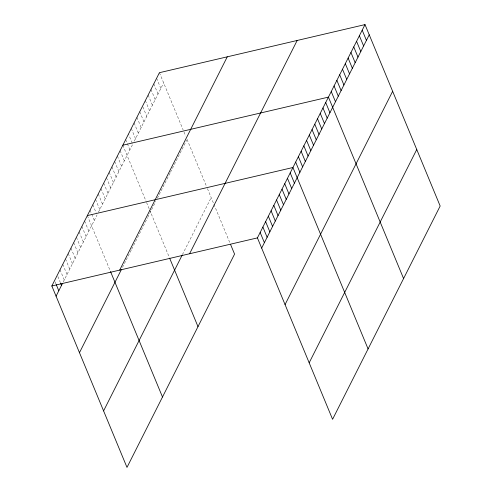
<?xml version="1.0" encoding="UTF-8"?>
<svg xmlns="http://www.w3.org/2000/svg" width="492" height="492" viewBox="0 0 492 492"><rect width="100%" height="100%" fill="white"/><g stroke="black" fill="none" stroke-linecap="round" stroke-linejoin="round"><path stroke-width="0.37" stroke-dasharray="2.46 1.84" d="M63.234 281.965L97.029 214.967M98.394 212.261L132.699 144.254L128.474 134.052M134.261 141.155L163.651 82.896M122.483 267.408L125.897 260.643M126.241 259.967L131.358 249.813M131.702 249.137L147.403 218.005M147.748 217.329L155.792 201.376M157.354 198.276L158.916 195.183M159.23 194.561L170.171 172.864M170.484 172.249L186.739 140.017M182.403 254.635L211.166 197.612M159.42 72.693L183.153 129.98M183.99 131.997L185.662 136.032M187.052 139.396L206.572 186.523M207.433 188.602L213.676 203.663M213.952 204.34L230.115 243.349M156.61 78.271L160.835 88.474M153.793 83.849L158.024 94.052M150.982 89.427L155.208 99.63M148.166 95.005L152.397 105.208M145.355 100.583L149.58 110.786M142.821 106.838L146.77 116.364M139.728 111.739L143.953 121.942M136.911 117.317L141.142 127.52M134.101 122.895L138.326 133.098M131.284 128.474L135.515 138.676M125.657 139.63L127.065 143.031M127.348 143.713L129.888 149.832M122.846 145.208L146.019 201.154M146.573 202.495L149.359 209.223M149.642 209.893L169.42 257.654M120.116 150.62L124.341 160.829M117.385 156.038L121.61 166.241M114.654 161.45L118.88 171.653M111.924 166.862L116.149 177.071M109.193 172.28L113.418 182.483M106.456 177.692L110.688 187.895M103.726 183.11L107.957 193.313M100.995 188.522L105.227 198.725M98.265 193.934L102.496 204.137M95.534 199.352L99.759 209.555M92.803 204.764L96.186 212.925M90.073 210.176L94.298 220.379M87.342 215.594L110.515 271.535M84.612 221.006L88.837 231.209M81.881 226.418L86.106 236.621M79.15 231.837L83.376 242.039M76.42 237.249L80.645 247.451M73.689 242.661L77.914 252.87M70.959 248.079L75.184 258.282M68.228 253.491L72.453 263.694M65.498 258.903L69.723 269.112M62.767 264.321L66.992 274.524M60.03 269.733L64.261 279.936M57.865 276.51L60.399 282.629M55.135 281.922L55.977 283.964"/><path stroke-width="0.74" d="M230.668 244.696L234.573 254.112L126.991 467.4L51.838 285.975L159.42 72.693L365.009 24.6L440.162 206.025L332.58 419.307L257.427 237.888L365.009 24.6M56.07 296.178L62.552 283.318M119.685 270.108L227.267 56.82M79.47 352.684L121.456 269.438M103.584 410.9L182.095 255.256M189.586 253.755L297.168 40.467M261.658 248.091L369.24 34.803M285.059 304.591L392.641 91.309M309.173 362.807L416.755 149.519M122.846 145.208L328.435 97.115L403.581 278.54M87.342 215.594L292.931 167.501L368.077 348.926M51.838 285.975L257.427 237.888M362.198 30.178L366.423 40.381M359.381 35.756L363.613 45.959M356.571 41.334L360.796 51.537M353.754 46.912L357.985 57.115M350.944 52.49L355.169 62.693M348.127 58.068L352.358 68.271M345.316 63.646L349.541 73.849M342.5 69.224L346.731 79.427M339.689 74.802L343.914 85.005M336.872 80.38L341.104 90.583M334.062 85.959L338.287 96.161M331.245 91.537L335.476 101.739M325.704 102.533L329.929 112.736M322.973 107.945L327.198 118.148M320.243 113.357L324.468 123.566M317.512 118.775L321.737 128.978M314.782 124.187L319.007 134.39M312.045 129.599L316.276 139.808M309.314 135.017L313.545 145.22M306.584 140.429L310.815 150.632M303.853 145.847L308.084 156.05M301.122 151.259L305.347 161.462M298.392 156.671L302.617 166.874M295.661 162.089L299.886 172.292M290.2 172.913L294.425 183.116M287.469 178.332L291.695 188.534M284.739 183.744L288.964 193.946M282.008 189.156L286.233 199.358M279.278 194.574L283.503 204.777M276.547 199.986L280.772 210.189M273.816 205.398L278.041 215.607M271.086 210.816L275.311 221.019M268.355 216.228L272.58 226.431M265.618 221.64L269.85 231.849M262.888 227.058L267.119 237.261M260.157 232.47L264.388 242.673M169.709 258.349L197.993 326.633M110.515 271.535L162.489 397.013M60.682 283.312L61.531 285.354M56.26 284.647L58.8 290.766"/></g></svg>
